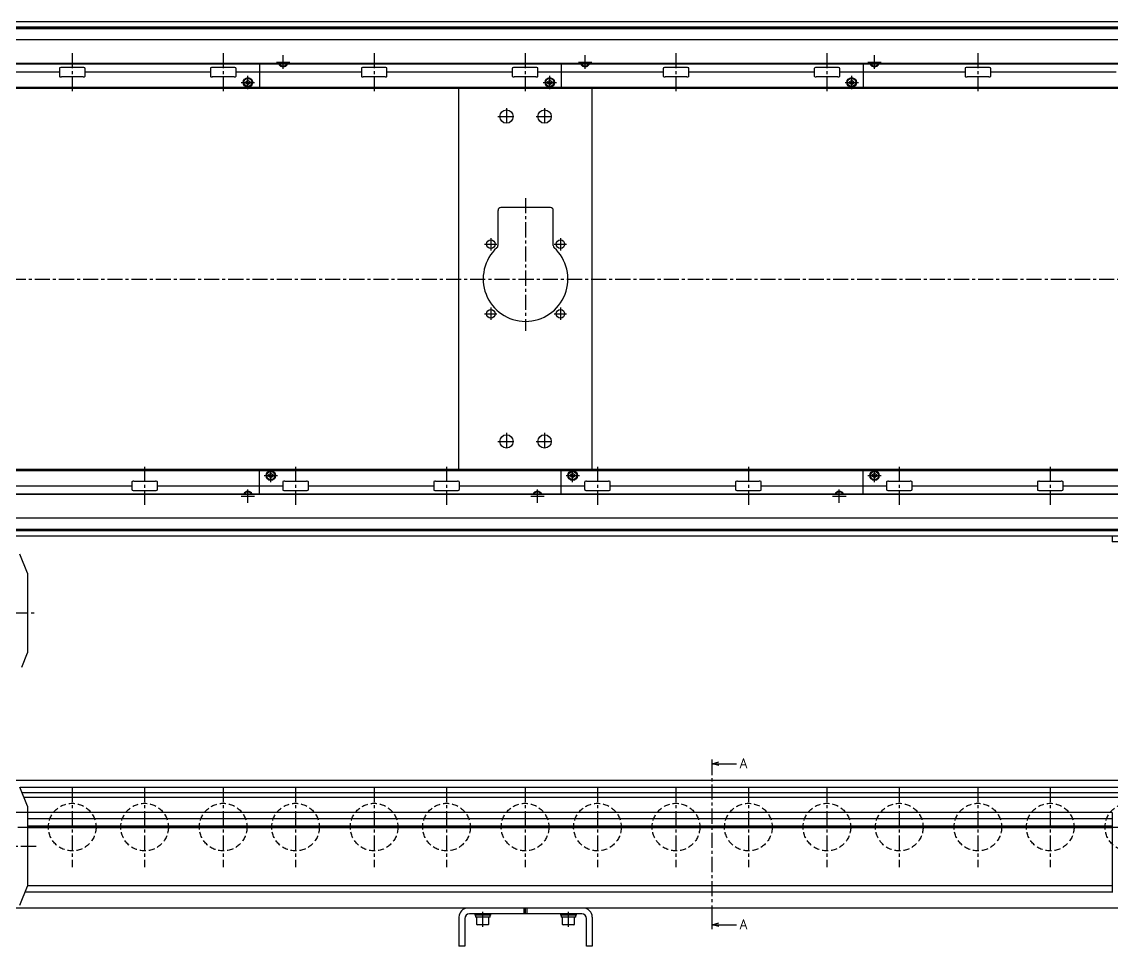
# Model space of a CAD drawing. Extents: x -10 to 2756, y -8 to 1051.
# Drawn here: x 676 to 1821, y 28 to 998 of the extents above; entities that cross this region are included whole.
import ezdxf

# ---------------------------------------------------------------- set-up
doc = ezdxf.new("R2010")
doc.units = 0
doc.header["$LTSCALE"] = 0.5
doc.linetypes.add('CENTER', pattern=[50.8, 31.75, -6.35, 6.35, -6.35])
doc.linetypes.add('DASHED', pattern=[19.05, 12.7, -6.35])
for name, color, linetype in [('MSM_CENTER', 1, 'CENTER'), ('MSM_CONTINUOUS', 7, 'CONTINUOUS'), ('MSM_DASHED', 4, 'DASHED'), ('MSM_PART_NUMBER', 7, 'CONTINUOUS')]:
    doc.layers.add(name, color=color, linetype=linetype)
doc.styles.get("Standard").update_dxf_attribs({"font": 'txt.shx', "height": 10, "bigfont": 'bigfont.shx'})

# ---------------------------------------------------------------- blocks, each defined once
blk = doc.blocks.new('*U88')
at = {"layer": 'MSM_PART_NUMBER'}
blk.add_text('A', height=10, dxfattribs=at).set_placement((1430.3, 214.9))
blk = doc.blocks.new('*U89')
at = {"layer": 'MSM_PART_NUMBER'}
blk.add_text('A', height=10, dxfattribs=at).set_placement((1430.3, 45.9))

msp = doc.modelspace()

# ---------------------------------------------------------------- linework, layer by layer
at = {"layer": 'MSM_CENTER'}
for p, q in [((729.2, 965.5), (729.2, 925.5)), ((887.7, 965.5), (887.7, 925.5)), ((950.7, 949.2), (950.7, 963.3)), ((1046.2, 965.5), (1046.2, 925.5)), ((1204.7, 965.5), (1204.7, 925.5)), ((1267.7, 949.2), (1267.7, 963.3)), ((1363.2, 965.5), (1363.2, 925.5)), ((1521.7, 965.5), (1521.7, 925.5)), ((1571.7, 949.2), (1571.7, 963.3)), ((1680.2, 965.5), (1680.2, 925.5)), ((943.7, 956.2), (957.8, 956.2)), ((1260.7, 956.2), (1274.8, 956.2)), ((1564.7, 956.2), (1578.8, 956.2)), ((913.7, 927.7), (913.7, 941.8)), ((1230.7, 927.7), (1230.7, 941.8)), ((1547.7, 927.7), (1547.7, 941.8)), ((906.7, 934.8), (920.7, 934.8)), ((1223.7, 934.8), (1237.8, 934.8)), ((1540.7, 934.8), (1554.8, 934.8)), ((1185.2, 907.9), (1185.2, 889.9)), ((1225.2, 907.9), (1225.2, 889.9)), ((1176.2, 898.9), (1194.3, 898.9)), ((1216.2, 898.9), (1234.3, 898.9)), ((1205.2, 813.4), (1205.2, 673.9)), ((1168.8, 771.4), (1168.8, 758.4)), ((1241.8, 771.4), (1241.8, 758.4)), ((1162.2, 764.9), (1175.2, 764.9)), ((1235.2, 764.9), (1248.2, 764.9)), ((359.7, 728.4), (2048.9, 728.4)), ((1162.2, 691.9), (1175.2, 691.9)), ((1168.8, 698.4), (1168.8, 685.4)), ((1235.2, 691.9), (1248.2, 691.9)), ((1241.8, 698.4), (1241.8, 685.4)), ((1185.2, 566.9), (1185.2, 548.9)), ((1225.2, 566.9), (1225.2, 548.9)), ((1176.2, 557.9), (1194.3, 557.9)), ((1216.2, 557.9), (1234.3, 557.9)), ((805.2, 531.3), (805.2, 491.3)), ((937.7, 515), (937.7, 529)), ((963.7, 531.3), (963.7, 491.3)), ((1122.2, 531.3), (1122.2, 491.3)), ((1254.7, 515), (1254.7, 529)), ((1280.7, 531.3), (1280.7, 491.3)), ((1439.2, 531.3), (1439.2, 491.3)), ((1571.7, 515), (1571.7, 529)), ((1597.7, 531.3), (1597.7, 491.3)), ((1756.2, 531.3), (1756.2, 491.3)), ((930.7, 522), (944.7, 522)), ((1247.7, 522), (1261.8, 522)), ((1564.7, 522), (1578.8, 522)), ((913.7, 493.5), (913.7, 507.5)), ((1217.7, 493.5), (1217.7, 507.5)), ((1534.7, 493.5), (1534.7, 507.5)), ((906.7, 500.5), (920.7, 500.5)), ((1210.7, 500.5), (1224.7, 500.5)), ((1527.7, 500.5), (1541.8, 500.5)), ((362.2, 377.8), (692.2, 377.8)), ((1401.3, 55), (1401.3, 215)), ((729.2, 195), (729.2, 111)), ((805.2, 195), (805.2, 111)), ((887.7, 195), (887.7, 111)), ((963.7, 195), (963.7, 111)), ((1046.2, 195), (1046.2, 111)), ((1122.2, 195), (1122.2, 111)), ((1204.7, 195), (1204.7, 111)), ((1280.7, 195), (1280.7, 111)), ((1363.2, 195), (1363.2, 111)), ((1439.2, 195), (1439.2, 111)), ((1521.7, 195), (1521.7, 111)), ((1597.7, 195), (1597.7, 111)), ((1680.2, 195), (1680.2, 111)), ((1756.2, 195), (1756.2, 111)), ((367.2, 153), (2039.3, 153)), ((472.2, 133), (692.2, 133)), ((1160.3, 48.4), (1160.3, 64)), ((1250.3, 48.4), (1250.3, 64))]:
    msp.add_line(p, q, dxfattribs=at)
at = {"layer": 'MSM_CONTINUOUS'}
for p, q in [((2038.9, 998.4), (370.6, 998.4)), ((2037.2, 998.3), (372.2, 998.3)), ((2012.6, 992.9), (396.9, 992.9)), ((2012.6, 991.2), (396.9, 991.2)), ((2012.5, 992), (397, 992)), ((2037.2, 979.5), (372.2, 979.5)), ((2037.2, 954.1), (372.2, 954.1)), ((2037.2, 954.5), (422.2, 954.5)), ((740.7, 950.5), (717.8, 950.5)), ((899.2, 950.5), (876.3, 950.5)), ((925.7, 954.1), (925.7, 929.4)), ((950.7, 953.9), (950.4, 954.1)), ((951.1, 954.1), (950.7, 953.9)), ((1057.7, 950.5), (1034.8, 950.5)), ((1216.2, 950.5), (1193.3, 950.5)), ((1242.7, 954.1), (1242.7, 929.4)), ((1267.7, 953.9), (1267.4, 954.1)), ((1268.1, 954.1), (1267.7, 953.9)), ((1374.7, 950.5), (1351.8, 950.5)), ((1533.2, 950.5), (1510.3, 950.5)), ((1559.7, 954.1), (1559.7, 929.4)), ((1571.7, 953.9), (1571.4, 954.1)), ((1572.1, 954.1), (1571.7, 953.9)), ((1691.7, 950.5), (1668.8, 950.5)), ((715.8, 945.5), (584.2, 945.5)), ((715.8, 949.5), (715.8, 941.5)), ((740.7, 940.5), (717.8, 940.5)), ((742.7, 941.5), (742.7, 949.5)), ((874.3, 945.5), (742.7, 945.5)), ((874.3, 949.5), (874.3, 941.5)), ((899.2, 940.5), (876.3, 940.5)), ((901.2, 941.5), (901.2, 949.5)), ((1032.8, 945.5), (901.2, 945.5)), ((1032.8, 949.5), (1032.8, 941.5)), ((1057.7, 940.5), (1034.8, 940.5)), ((1059.7, 941.5), (1059.7, 949.5)), ((1191.3, 945.5), (1059.7, 945.5)), ((1191.3, 949.5), (1191.3, 941.5)), ((1216.2, 940.5), (1193.3, 940.5)), ((1218.2, 941.5), (1218.2, 949.5)), ((1349.8, 945.5), (1218.2, 945.5)), ((1349.8, 949.5), (1349.8, 941.5)), ((1374.7, 940.5), (1351.8, 940.5)), ((1376.7, 941.5), (1376.7, 949.5)), ((1508.3, 945.5), (1376.7, 945.5)), ((1508.3, 949.5), (1508.3, 941.5)), ((1533.2, 940.5), (1510.3, 940.5)), ((1535.2, 941.5), (1535.2, 949.5)), ((1666.8, 945.5), (1535.2, 945.5)), ((1666.8, 949.5), (1666.8, 941.5)), ((1691.7, 940.5), (1668.8, 940.5)), ((1693.7, 941.5), (1693.7, 949.5)), ((1825.3, 945.5), (1693.7, 945.5)), ((2035.2, 929.4), (450.2, 929.4)), ((2038.9, 928.4), (450.2, 928.4)), ((911.7, 935.9), (913.7, 937.1)), ((911.7, 933.6), (911.7, 935.9)), ((913.7, 932.4), (911.7, 933.6)), ((913.7, 937.1), (915.7, 935.9)), ((915.7, 933.6), (913.7, 932.4)), ((915.7, 935.9), (915.7, 933.6)), ((1135.3, 528.4), (1135.3, 928.4)), ((1228.7, 935.9), (1230.7, 937.1)), ((1228.7, 933.6), (1228.7, 935.9)), ((1230.7, 932.4), (1228.7, 933.6)), ((1230.7, 937.1), (1232.7, 935.9)), ((1232.7, 933.6), (1230.7, 932.4)), ((1232.7, 935.9), (1232.7, 933.6)), ((1275.3, 528.4), (1275.3, 928.4)), ((1545.7, 935.9), (1547.7, 937.1)), ((1545.7, 933.6), (1545.7, 935.9)), ((1547.7, 932.4), (1545.7, 933.6)), ((1547.7, 937.1), (1549.7, 935.9)), ((1549.7, 933.6), (1547.7, 932.4)), ((1549.7, 935.9), (1549.7, 933.6)), ((1231.3, 803.4), (1179.3, 803.4)), ((1176.2, 800.4), (1176.2, 763.5)), ((1234.3, 763.5), (1234.3, 800.4)), ((2038.9, 528.4), (450.2, 528.4)), ((450.2, 527.4), (2035.2, 527.4)), ((925.7, 502.6), (925.7, 527.4)), ((1242.7, 502.6), (1242.7, 527.4)), ((1559.7, 502.6), (1559.7, 527.4)), ((791.8, 515.3), (791.8, 507.3)), ((793.8, 516.3), (816.7, 516.3)), ((818.7, 507.3), (818.7, 515.3)), ((935.7, 523.2), (937.7, 524.4)), ((935.7, 520.9), (935.7, 523.2)), ((937.7, 519.7), (935.7, 520.9)), ((937.7, 524.4), (939.7, 523.2)), ((939.7, 520.9), (937.7, 519.7)), ((939.7, 523.2), (939.7, 520.9)), ((950.3, 515.3), (950.3, 507.3)), ((952.3, 516.3), (975.2, 516.3)), ((977.2, 507.3), (977.2, 515.3)), ((1108.8, 515.3), (1108.8, 507.3)), ((1110.8, 516.3), (1133.7, 516.3)), ((1135.7, 507.3), (1135.7, 515.3)), ((1252.8, 523.2), (1254.7, 524.4)), ((1252.8, 520.9), (1252.8, 523.2)), ((1254.7, 519.7), (1252.8, 520.9)), ((1254.7, 524.4), (1256.7, 523.2)), ((1256.7, 520.9), (1254.7, 519.7)), ((1256.7, 523.2), (1256.7, 520.9)), ((1267.3, 515.3), (1267.3, 507.3)), ((1269.3, 516.3), (1292.2, 516.3)), ((1294.2, 507.3), (1294.2, 515.3)), ((1425.8, 515.3), (1425.8, 507.3)), ((1427.8, 516.3), (1450.7, 516.3)), ((1452.7, 507.3), (1452.7, 515.3)), ((1569.7, 523.2), (1571.7, 524.4)), ((1569.7, 520.9), (1569.7, 523.2)), ((1571.7, 519.7), (1569.7, 520.9)), ((1571.7, 524.4), (1573.7, 523.2)), ((1573.7, 520.9), (1571.7, 519.7)), ((1573.7, 523.2), (1573.7, 520.9)), ((1584.3, 515.3), (1584.3, 507.3)), ((1586.3, 516.3), (1609.2, 516.3)), ((1611.2, 507.3), (1611.2, 515.3)), ((1742.8, 515.3), (1742.8, 507.3)), ((1744.8, 516.3), (1767.7, 516.3)), ((1769.7, 507.3), (1769.7, 515.3)), ((660.2, 511.3), (791.8, 511.3)), ((793.8, 506.3), (816.7, 506.3)), ((818.7, 511.3), (950.3, 511.3)), ((952.3, 506.3), (975.2, 506.3)), ((977.2, 511.3), (1108.8, 511.3)), ((1110.8, 506.3), (1133.7, 506.3)), ((1135.7, 511.3), (1267.3, 511.3)), ((1269.3, 506.3), (1292.2, 506.3)), ((1294.2, 511.3), (1425.8, 511.3)), ((1427.8, 506.3), (1450.7, 506.3)), ((1452.7, 511.3), (1584.3, 511.3)), ((1586.3, 506.3), (1609.2, 506.3)), ((1611.2, 511.3), (1742.8, 511.3)), ((1744.8, 506.3), (1767.7, 506.3)), ((1769.7, 511.3), (1901.3, 511.3)), ((2037.2, 502.6), (372.2, 502.6)), ((2037.2, 502.2), (422.2, 502.2)), ((913.4, 502.6), (913.7, 502.9)), ((913.7, 502.9), (914.1, 502.6)), ((1217.4, 502.6), (1217.7, 502.9)), ((1217.7, 502.9), (1218.1, 502.6)), ((1534.4, 502.6), (1534.7, 502.9)), ((1534.7, 502.9), (1535.1, 502.6)), ((2037.2, 477.2), (372.2, 477.2)), ((2038.9, 458.4), (370.6, 458.4)), ((2037.2, 458.4), (372.2, 458.4)), ((2012.6, 465.6), (396.9, 465.6)), ((2012.6, 463.9), (396.9, 463.9)), ((2012.5, 464.7), (397, 464.7)), ((1821.2, 458.4), (1821.2, 452.4)), ((1871.2, 452.4), (1821.2, 452.4)), ((682.2, 419.7), (674.2, 439.7)), ((682.2, 419.7), (682.2, 335.8)), ((676.2, 320.8), (682.2, 335.8)), ((1401.3, 215), (1401.3, 224)), ((1401.3, 219.5), (1408.3, 221.4)), ((1401.3, 219.5), (1426.9, 219.5)), ((1408.3, 217.6), (1401.3, 219.5)), ((2037.2, 202), (372.2, 202)), ((682.2, 175), (674.2, 195)), ((2037.2, 194.6), (674.4, 194.6)), ((1921.3, 189), (676.6, 189)), ((1921.3, 184), (678.6, 184)), ((682.2, 175), (682.2, 91)), ((1821.2, 168.3), (667.2, 168.3)), ((1821.2, 161.8), (682.2, 161.8)), ((1821.2, 168.5), (1821.2, 84.5)), ((1821.2, 153.9), (682.2, 153.9)), ((1821.2, 153), (682.2, 153)), ((1821.2, 152.1), (682.2, 152.1)), ((674.2, 71), (682.2, 91)), ((1821.2, 84.8), (679.7, 84.8)), ((1821.2, 91.3), (682.2, 91.3)), ((2038.9, 68), (472.2, 68)), ((1135.3, 58.5), (1135.3, 28)), ((1264.3, 62), (1146.3, 62)), ((1151.8, 62), (1151.8, 60.4)), ((1168.8, 60.4), (1151.8, 60.4)), ((1152.6, 60.4), (1152.6, 58.4)), ((1168, 58.4), (1152.6, 58.4)), ((1153.8, 58.4), (1153.8, 51.2)), ((1166.8, 51.2), (1166.8, 58.4)), ((1168, 58.4), (1168, 60.4)), ((1168.8, 60.4), (1168.8, 62)), ((1203.8, 62), (1203.8, 68)), ((1205.2, 62), (1205.2, 68)), ((1206.8, 62), (1206.8, 68)), ((1241.8, 62), (1241.8, 60.4)), ((1258.8, 60.4), (1241.8, 60.4)), ((1242.6, 60.4), (1242.6, 58.4)), ((1258, 58.4), (1242.6, 58.4)), ((1243.8, 58.4), (1243.8, 51.2)), ((1256.7, 51.2), (1256.7, 58.4)), ((1258, 58.4), (1258, 60.4)), ((1258.8, 60.4), (1258.8, 62)), ((1275.3, 58.5), (1275.3, 28)), ((1141.3, 57), (1141.3, 28)), ((1165.9, 50.4), (1154.6, 50.4)), ((1255.9, 50.4), (1244.6, 50.4)), ((1269.3, 28), (1269.3, 57)), ((1401.3, 46), (1401.3, 55)), ((1401.3, 50.5), (1408.3, 52.4)), ((1408.3, 48.6), (1401.3, 50.5)), ((1401.3, 50.5), (1426.9, 50.5)), ((1141.3, 28), (1135.3, 28)), ((1275.3, 28), (1269.3, 28))]:
    msp.add_line(p, q, dxfattribs=at)
for centre, radius in [((913.7, 934.8), 5), ((913.7, 934.8), 4.25), ((1230.7, 934.8), 5), ((1230.7, 934.8), 4.25), ((1547.7, 934.8), 5), ((1547.7, 934.8), 4.25), ((1185.2, 898.9), 7), ((1225.2, 898.9), 7), ((1168.8, 764.9), 4.5), ((1241.8, 764.9), 4.5), ((1168.8, 691.9), 4.5), ((1241.8, 691.9), 4.5), ((1185.2, 557.9), 7), ((1225.2, 557.9), 7), ((937.7, 522), 5), ((1254.7, 522), 5), ((1571.7, 522), 5), ((937.7, 522), 4.25), ((1254.7, 522), 4.25), ((1571.7, 522), 4.25)]:
    msp.add_circle(centre, radius, dxfattribs=at)
for centre, radius, start, end in [((717.8, 947.1), 3.41, 89.6687, 115.2454), ((740.7, 947.1), 3.41, 64.7546, 90.3313), ((876.3, 947.1), 3.41, 89.6687, 115.2454), ((899.2, 947.1), 3.41, 64.7546, 90.3313), ((950.7, 956.2), 5, 204.8346, 335.1654), ((950.7, 956.2), 4.25, 209.6116, 330.3884), ((1034.8, 947.1), 3.41, 89.6687, 115.2454), ((1057.7, 947.1), 3.41, 64.7546, 90.3313), ((1193.3, 947.1), 3.41, 89.6687, 115.2454), ((1216.2, 947.1), 3.41, 64.7546, 90.3313), ((1267.7, 956.2), 5, 204.8346, 335.1654), ((1267.7, 956.2), 4.25, 209.6116, 330.3884), ((1351.8, 947.1), 3.41, 89.6687, 115.2454), ((1374.7, 947.1), 3.41, 64.7546, 90.3313), ((1510.3, 947.1), 3.41, 89.6687, 115.2454), ((1533.2, 947.1), 3.41, 64.7546, 90.3313), ((1571.7, 956.2), 5, 204.8346, 335.1654), ((1571.7, 956.2), 4.25, 209.6116, 330.3884), ((1668.8, 947.1), 3.41, 89.6687, 115.2454), ((1691.7, 947.1), 3.41, 64.7546, 90.3313), ((716.7, 949.4), 0.882, 115.5328, 172.1027), ((716.7, 941.6), 0.882, 187.8973, 244.4672), ((717.8, 943.9), 3.41, 244.7546, 270.3313), ((740.7, 943.9), 3.41, 269.6687, 295.2454), ((741.8, 949.4), 0.882, 7.8973, 64.4672), ((741.8, 941.6), 0.882, 295.5328, 352.1027), ((875.2, 949.4), 0.882, 115.5328, 172.1027), ((875.2, 941.6), 0.882, 187.8973, 244.4672), ((876.3, 943.9), 3.41, 244.7546, 270.3313), ((899.2, 943.9), 3.41, 269.6687, 295.2454), ((900.3, 949.4), 0.882, 7.8973, 64.4672), ((900.3, 941.6), 0.882, 295.5328, 352.1027), ((1033.7, 949.4), 0.882, 115.5328, 172.1027), ((1033.7, 941.6), 0.882, 187.8973, 244.4672), ((1034.8, 943.9), 3.41, 244.7546, 270.3313), ((1057.7, 943.9), 3.41, 269.6687, 295.2454), ((1058.8, 949.4), 0.882, 7.8973, 64.4672), ((1058.8, 941.6), 0.882, 295.5328, 352.1027), ((1192.2, 949.4), 0.882, 115.5328, 172.1027), ((1192.2, 941.6), 0.882, 187.8973, 244.4672), ((1193.3, 943.9), 3.41, 244.7546, 270.3313), ((1216.2, 943.9), 3.41, 269.6687, 295.2454), ((1217.3, 949.4), 0.882, 7.8973, 64.4672), ((1217.3, 941.6), 0.882, 295.5328, 352.1027), ((1350.7, 949.4), 0.882, 115.5328, 172.1027), ((1350.7, 941.6), 0.882, 187.8973, 244.4672), ((1351.8, 943.9), 3.41, 244.7546, 270.3313), ((1374.7, 943.9), 3.41, 269.6687, 295.2454), ((1375.8, 949.4), 0.882, 7.8973, 64.4672), ((1375.8, 941.6), 0.882, 295.5328, 352.1027), ((1509.2, 949.4), 0.882, 115.5328, 172.1027), ((1509.2, 941.6), 0.882, 187.8973, 244.4672), ((1510.3, 943.9), 3.41, 244.7546, 270.3313), ((1533.2, 943.9), 3.41, 269.6687, 295.2454), ((1534.3, 949.4), 0.882, 7.8973, 64.4672), ((1534.3, 941.6), 0.882, 295.5328, 352.1027), ((1667.7, 949.4), 0.882, 115.5328, 172.1027), ((1667.7, 941.6), 0.882, 187.8973, 244.4672), ((1668.8, 943.9), 3.41, 244.7546, 270.3313), ((1691.7, 943.9), 3.41, 269.6687, 295.2454), ((1692.8, 949.4), 0.882, 7.8973, 64.4672), ((1692.8, 941.6), 0.882, 295.5328, 352.1027), ((1179.3, 800.4), 3, 90, 180), ((1231.3, 800.4), 3, 0, 90), ((1205.2, 728.4), 44.5, 132.3521, 47.6479), ((1173.2, 763.5), 3, 312.3521, 360), ((1237.3, 763.5), 3, 180, 227.6479), ((792.7, 515.2), 0.882, 115.5328, 172.1027), ((793.8, 512.9), 3.41, 89.6687, 115.2454), ((816.7, 512.9), 3.41, 64.7546, 90.3313), ((817.8, 515.2), 0.882, 7.8973, 64.4672), ((951.2, 515.2), 0.882, 115.5328, 172.1027), ((952.3, 512.9), 3.41, 89.6687, 115.2454), ((975.2, 512.9), 3.41, 64.7546, 90.3313), ((976.3, 515.2), 0.882, 7.8973, 64.4672), ((1109.7, 515.2), 0.882, 115.5328, 172.1027), ((1110.8, 512.9), 3.41, 89.6687, 115.2454), ((1133.7, 512.9), 3.41, 64.7546, 90.3313), ((1134.8, 515.2), 0.882, 7.8973, 64.4672), ((1268.2, 515.2), 0.882, 115.5328, 172.1027), ((1269.3, 512.9), 3.41, 89.6687, 115.2454), ((1292.2, 512.9), 3.41, 64.7546, 90.3313), ((1293.3, 515.2), 0.882, 7.8973, 64.4672), ((1426.7, 515.2), 0.882, 115.5328, 172.1027), ((1427.8, 512.9), 3.41, 89.6687, 115.2454), ((1450.7, 512.9), 3.41, 64.7546, 90.3313), ((1451.8, 515.2), 0.882, 7.8973, 64.4672), ((1585.2, 515.2), 0.882, 115.5328, 172.1027), ((1586.3, 512.9), 3.41, 89.6687, 115.2454), ((1609.2, 512.9), 3.41, 64.7546, 90.3313), ((1610.3, 515.2), 0.882, 7.8973, 64.4672), ((1743.7, 515.2), 0.882, 115.5328, 172.1027), ((1744.8, 512.9), 3.41, 89.6687, 115.2454), ((1767.7, 512.9), 3.41, 64.7546, 90.3313), ((1768.8, 515.2), 0.882, 7.8973, 64.4672), ((792.7, 507.4), 0.882, 187.8973, 244.4672), ((793.8, 509.7), 3.41, 244.7546, 270.3313), ((816.7, 509.7), 3.41, 269.6687, 295.2454), ((817.8, 507.4), 0.882, 295.5328, 352.1027), ((913.7, 500.5), 5, 24.8346, 155.1654), ((913.7, 500.5), 4.25, 29.6116, 150.3884), ((951.2, 507.4), 0.882, 187.8973, 244.4672), ((952.3, 509.7), 3.41, 244.7546, 270.3313), ((975.2, 509.7), 3.41, 269.6687, 295.2454), ((976.3, 507.4), 0.882, 295.5328, 352.1027), ((1109.7, 507.4), 0.882, 187.8973, 244.4672), ((1110.8, 509.7), 3.41, 244.7546, 270.3313), ((1133.7, 509.7), 3.41, 269.6687, 295.2454), ((1134.8, 507.4), 0.882, 295.5328, 352.1027), ((1217.7, 500.5), 5, 24.8346, 155.1654), ((1217.7, 500.5), 4.25, 29.6116, 150.3884), ((1268.2, 507.4), 0.882, 187.8973, 244.4672), ((1269.3, 509.7), 3.41, 244.7546, 270.3313), ((1292.2, 509.7), 3.41, 269.6687, 295.2454), ((1293.3, 507.4), 0.882, 295.5328, 352.1027), ((1426.7, 507.4), 0.882, 187.8973, 244.4672), ((1427.8, 509.7), 3.41, 244.7546, 270.3313), ((1450.7, 509.7), 3.41, 269.6687, 295.2454), ((1451.8, 507.4), 0.882, 295.5328, 352.1027), ((1534.7, 500.5), 5, 24.8346, 155.1654), ((1534.7, 500.5), 4.25, 29.6116, 150.3884), ((1585.2, 507.4), 0.882, 187.8973, 244.4672), ((1586.3, 509.7), 3.41, 244.7546, 270.3313), ((1609.2, 509.7), 3.41, 269.6687, 295.2454), ((1610.3, 507.4), 0.882, 295.5328, 352.1027), ((1743.7, 507.4), 0.882, 187.8973, 244.4672), ((1744.8, 509.7), 3.41, 244.7546, 270.3313), ((1767.7, 509.7), 3.41, 269.6687, 295.2454), ((1768.8, 507.4), 0.882, 295.5328, 352.1027), ((1144.8, 58.5), 9.5, 90, 180), ((1146.3, 57), 5, 90, 180), ((1264.3, 57), 5, 0, 90), ((1265.8, 58.5), 9.5, 0, 90), ((1154.6, 51.2), 0.8, 180, 270), ((1165.9, 51.2), 0.8, 270, 0), ((1244.6, 51.2), 0.8, 180, 270), ((1255.9, 51.2), 0.8, 270, 0)]:
    msp.add_arc(centre, radius, start, end, dxfattribs=at)
at = {"layer": 'MSM_DASHED'}
for centre in [(729.2, 153), (805.2, 153), (887.7, 153), (963.7, 153), (1046.2, 153), (1122.2, 153), (1204.7, 153), (1280.7, 153), (1363.2, 153), (1439.2, 153), (1521.7, 153), (1597.7, 153), (1680.2, 153), (1756.2, 153), (1838.8, 153)]:
    msp.add_circle(centre, 25, dxfattribs=at)

# ---------------------------------------------------------------- block references
at = {"layer": 'MSM_CONTINUOUS'}
for name in ['*U88', '*U89']:
    msp.add_blockref(name, (0, 0), dxfattribs=at)

doc.saveas('drawing.dxf')
